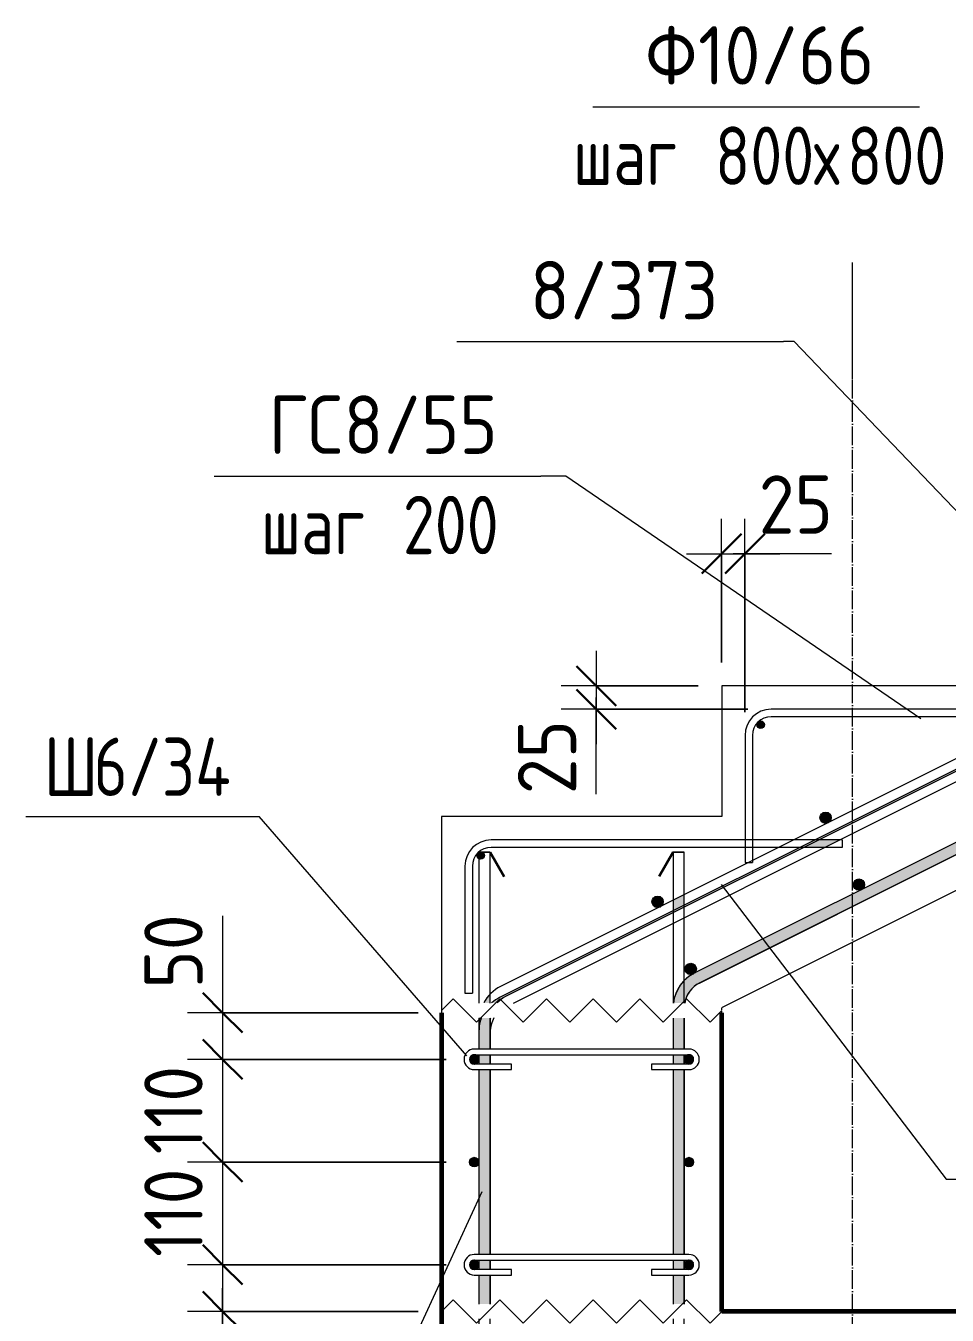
# Model space of a CAD drawing. Header units: millimetres. Extents: x 56549 to 83419, y -3049 to 32998.
# Drawn here: x 70213 to 71200, y -1704 to -323 of the extents above; entities that cross this region are included whole.
import ezdxf

# ---------------------------------------------------------------- set-up
doc = ezdxf.new("R2010")
doc.units = ezdxf.units.MM
doc.linetypes.add('01 Штриховая _2 мм_', pattern=[3, 2, -1])
doc.linetypes.add('02 Штрихпунктирная _20 мм_', pattern=[25, 20, -2.5, 0, -2.5])
for name, color, linetype, lineweight in [('AA_Dim', 7, 'Continuous', 9), ('AA_Dim-25', 7, 'Continuous', 9), ('AA_Linii', 7, 'Continuous', 9), ('AA_Oformlenie', 7, 'Continuous', 9), ('AA_Vinoska', 7, 'Continuous', 9), ('AF_Lestnica', 7, '01 Штриховая _2 мм_', 9), ('AF_Stena_Опалубка', 253, 'Continuous', 20), ('KR_Armatura', 7, 'Continuous', 20), ('KR_Armatura_Tonkie', 7, 'Continuous', 20), ('KR_Fundament', 7, 'Continuous', 20), ('Оси', 7, 'Continuous', 9)]:
    doc.layers.add(name, color=color, linetype=linetype, lineweight=lineweight)
doc.styles.add('GOST Common', font='GOST_Common.ttf', dxfattribs={"width": 0.85, "height": 62.5})
doc.styles.add('ISOCPEUR_5', font='isocpeur.TTF', dxfattribs={"width": 0.9, "height": 62.5})
doc.styles.add('ISOCPEUR_6', font='isocpeur.TTF', dxfattribs={"width": 0.8, "height": 62.5})
doc.dimstyles.new('00_Точн_3_знака__прозр__2', dxfattribs={"dimscale": 304.8, "dimtxt": 62.672186, "dimasz": 0.139436, "dimexe": 0.123031, "dimexo": 0.082021, "dimgap": 0.008202, "dimtad": 1, "dimdec": 3, "dimrnd": 0.001, "dimdsep": 46, "dimtxsty": 'ISOCPEUR_5', "dimblk1": 'OBLIQUE', "dimblk2": 'OBLIQUE', "dimsah": 1, "dimcen": 0.09, "dimdle": 0.123031, "dimazin": 0, "dimtfac": 1, "dimtdec": 4, "dimtix": 1, "dimtmove": 1, "dimatfit": 3, "dimfxl": 1, "dimtvp": 1, "dimtolj": 1, "dimtzin": 0, "dimlwd": 18, "dimlwe": 18, "dimarcsym": 2})
doc.dimstyles.new('05_Округл_5мм__прозр_', dxfattribs={"dimscale": 304.8, "dimtxt": 62.672186, "dimasz": 0.139436, "dimexe": 0.123031, "dimexo": 0.082021, "dimgap": 0.008202, "dimtad": 1, "dimdec": 0, "dimrnd": 5, "dimdsep": 46, "dimtxsty": 'ISOCPEUR_5', "dimblk1": 'OBLIQUE', "dimblk2": 'OBLIQUE', "dimsah": 1, "dimcen": 0.09, "dimdle": 0.123031, "dimazin": 0, "dimtfac": 1, "dimtdec": 4, "dimtix": 1, "dimtmove": 1, "dimatfit": 3, "dimfxl": 1, "dimtvp": 1, "dimtolj": 1, "dimtzin": 0, "dimlwd": 18, "dimlwe": 18, "dimarcsym": 2})
doc.dimstyles.new('05_Округл_5мм__прозр__1', dxfattribs={"dimscale": 304.8, "dimtxt": 62.672186, "dimasz": 0.139436, "dimexe": 0.123031, "dimexo": 0.082021, "dimgap": 0.008202, "dimtad": 1, "dimdec": 0, "dimrnd": 5, "dimdsep": 46, "dimtxsty": 'ISOCPEUR_5', "dimblk1": 'OBLIQUE', "dimblk2": 'OBLIQUE', "dimsah": 1, "dimcen": 0.09, "dimdle": 0.123031, "dimazin": 0, "dimtfac": 1, "dimtdec": 4, "dimtix": 1, "dimtmove": 0, "dimatfit": 3, "dimfxl": 1, "dimtvp": 1, "dimtolj": 1, "dimtzin": 0, "dimlwd": 18, "dimlwe": 18, "dimarcsym": 2})

# ---------------------------------------------------------------- blocks, each defined once
blk = doc.blocks.new('351_Ряд стержней П переменный шаг _НесАрм_РабПлоск_ - Тип 1-3764197-Сечение 4')
at = {"layer": 'KR_Armatura_Tonkie'}
for p, q in [((-31545, -1208), (-31545, -1369.7)), ((-31545, -1208), (-31545, -1369.7)), ((-31545, -1208), (-31533, -1208)), ((-31534, -1208), (-31544.8, -1208)), ((-31544.8, -1208), (-31534, -1208)), ((-31534, -1208), (-31544.8, -1208)), ((-31533.2, -1208), (-31533.8, -1208)), ((-31533.8, -1208), (-31533.2, -1208)), ((-31533.2, -1208), (-31533.8, -1208)), ((-31533, -1360.5), (-31533, -1208)), ((-31533, -1360.5), (-31533, -1208)), ((-31337, -1208), (-31337, -1259.6)), ((-31337, -1208), (-31337, -1259.6)), ((-31337, -1208), (-31325, -1208)), ((-31336.8, -1208), (-31325.2, -1208)), ((-31325.2, -1208), (-31336.8, -1208)), ((-31325.2, -1208), (-31336.8, -1208)), ((-31325, -1253.4), (-31325, -1208)), ((-31325, -1253.4), (-31325, -1208)), ((-31325, -1345.8), (-31325, -1267)), ((-31325, -1345.8), (-31325, -1267)), ((-31337, -1273), (-31337, -1369.7)), ((-31337, -1273), (-31337, -1369.7)), ((-31545, -1385.7), (-31545, -1419)), ((-31545, -1385.7), (-31545, -1419)), ((-31533, -1419), (-31533, -1389.6)), ((-31533, -1419), (-31533, -1389.6)), ((-31337, -1385.7), (-31337, -1419)), ((-31337, -1385.7), (-31337, -1419)), ((-31325, -1419), (-31325, -1385.7)), ((-31325, -1419), (-31325, -1385.7)), ((-31545, -1425), (-31545, -1435)), ((-31545, -1425), (-31545, -1435)), ((-31533, -1435), (-31533, -1425)), ((-31533, -1435), (-31533, -1425)), ((-31337, -1425), (-31337, -1435)), ((-31337, -1425), (-31337, -1435)), ((-31325, -1435), (-31325, -1425)), ((-31325, -1435), (-31325, -1425)), ((-31545, -1441), (-31545, -1639)), ((-31545, -1441), (-31545, -1639)), ((-31533, -1639), (-31533, -1441)), ((-31533, -1639), (-31533, -1441)), ((-31337, -1441), (-31337, -1639)), ((-31337, -1441), (-31337, -1639)), ((-31325, -1639), (-31325, -1441)), ((-31325, -1639), (-31325, -1441)), ((-31545, -1645), (-31545, -1655)), ((-31545, -1645), (-31545, -1655)), ((-31533, -1655), (-31533, -1645)), ((-31533, -1655), (-31533, -1645)), ((-31337, -1645), (-31337, -1655)), ((-31337, -1645), (-31337, -1655)), ((-31325, -1655), (-31325, -1645)), ((-31325, -1655), (-31325, -1645)), ((-31545, -1661), (-31545, -1692)), ((-31545, -1661), (-31545, -1692)), ((-31533, -1692), (-31533, -1661)), ((-31533, -1692), (-31533, -1661)), ((-31337, -1661), (-31337, -1692)), ((-31337, -1661), (-31337, -1692)), ((-31325, -1692), (-31325, -1661)), ((-31325, -1692), (-31325, -1661)), ((-31545, -1708), (-31545, -1906)), ((-31545, -1708), (-31545, -1906)), ((-31533, -1740), (-31533, -1708)), ((-31533, -1740), (-31533, -1708)), ((-31337, -1708), (-31337, -1740)), ((-31337, -1708), (-31337, -1740)), ((-31325, -1740), (-31325, -1708)), ((-31325, -1740), (-31325, -1708)), ((-31533, -1752.7), (-31533, -1752)), ((-31533, -1752.7), (-31533, -1752)), ((-31337, -1752), (-31337, -1906)), ((-31337, -1752), (-31337, -1906)), ((-31325, -1906), (-31325, -1752)), ((-31325, -1906), (-31325, -1752)), ((-31533, -1906), (-31533, -1782)), ((-31533, -1906), (-31533, -1782)), ((-31530, -1918.5), (-31532.3, -1911)), ((-31530, -1918.5), (-31532.3, -1911)), ((-31339.8, -1918), (-31343.7, -1924.5)), ((-31337, -1906), (-31338.7, -1915.5)), ((-31523.4, -1927.9), (-31529.3, -1920.3)), ((-31523.4, -1927.9), (-31529.3, -1920.3)), ((-31515, -1933.2), (-31521.5, -1929.3)), ((-31515, -1933.2), (-31521.5, -1929.3)), ((-31354.5, -1933), (-31362, -1935.3)), ((-31345.1, -1926.4), (-31352.7, -1932.3)), ((-31503, -1936), (-31512.5, -1934.3)), ((-31503, -1936), (-31512.5, -1934.3)), ((-31367, -1936), (-31503, -1936)), ((-31367, -1936), (-31503, -1936)), ((-31503, -1948), (-31367, -1948)), ((-31503, -1948), (-31367, -1948))]:
    blk.add_line(p, q, dxfattribs=at)
at = {"layer": 'KR_Armatura_Tonkie', "lineweight": 35}
for p, q in [((-31533, -1208), (-31518, -1234)), ((-31533, -1208), (-31518, -1234)), ((-31337, -1208), (-31352, -1234)), ((-31337, -1208), (-31352, -1234))]:
    blk.add_line(p, q, dxfattribs=at)
at = {"layer": 'KR_Armatura_Tonkie', "flags": 128}
for points in [[(-31543.2, -1917.8), (-31543, -1918.7), (-31541.7, -1921.4)], [(-31543.2, -1917.8), (-31543, -1918.7), (-31541.7, -1921.4)], [(-31337, -1906), (-31339, -1916.7), (-31344.6, -1925.9), (-31353.1, -1932.6), (-31363.5, -1935.8), (-31367, -1936)], [(-31338.3, -1936), (-31333.6, -1931.4), (-31327.5, -1920.1), (-31325, -1907.5), (-31325, -1906)], [(-31328.9, -1922.7), (-31327.5, -1920.1), (-31327.2, -1918.6)], [(-31325.6, -1910.4), (-31325, -1907.5), (-31325, -1906)], [(-31538.1, -1928.7), (-31537.3, -1930.2), (-31535.3, -1932.3)], [(-31538.1, -1928.7), (-31537.3, -1930.2), (-31535.3, -1932.3)], [(-31335.3, -1933.1), (-31333.6, -1931.4), (-31332.5, -1929.4)]]:
    blk.add_lwpolyline(points, dxfattribs=at)
blk = doc.blocks.new('Лестницы 1 - Лестницы 1-3673206-Сечение 4')
at = {"layer": 'AA_Linii', "lineweight": 20}
for p, q in [((-30385, -610), (-30385, -750)), ((-30085, -610), (-30385, -610)), ((-30319.2, -891.6), (-29992, -728)), ((-30385, -750), (-30685, -750)), ((-30685, -750), (-30685, -890)), ((-31219.2, -1341.6), (-30319.2, -891.6)), ((-30685, -890), (-30985, -890)), ((-30985, -890), (-30985, -1030)), ((-30985, -1030), (-31285, -1030)), ((-31285, -1030), (-31285, -1170)), ((-31285, -1170), (-31585, -1170)), ((-31585, -1170), (-31585, -1380)), ((-31285, -1374.5), (-31219.2, -1341.6))]:
    blk.add_line(p, q, dxfattribs=at)
at = {"layer": 'AF_Lestnica'}
for p, q in [((-30085, -633.6), (-30085, -610)), ((-30085, -720), (-30085, -647)), ((-30080, -720), (-30085, -720)), ((-31285, -1380), (-31285, -1374.5))]:
    blk.add_line(p, q, dxfattribs=at)
blk = doc.blocks.new('079_Шпилька _ЭлУзла_ - d6 А240-3740291-Сечение 4')
at = {"layer": 'AA_Oformlenie'}
for p, q in [((-31320, -1639), (-31550, -1639)), ((-31550, -1645), (-31320, -1645)), ((-31510, -1655), (-31550, -1655)), ((-31510, -1661), (-31510, -1655)), ((-31320, -1655), (-31360, -1655)), ((-31360, -1655), (-31360, -1661)), ((-31550, -1661), (-31510, -1661)), ((-31360, -1661), (-31320, -1661))]:
    blk.add_line(p, q, dxfattribs=at)
for centre, radius, start, end in [((-31550, -1650), 11, 90, 270), ((-31320, -1650), 11, 270, 90), ((-31550, -1650), 5, 90, 270), ((-31320, -1650), 5, 270, 90)]:
    blk.add_arc(centre, radius, start, end, dxfattribs=at)
blk = doc.blocks.new('Последовательность узлов - 3мм масшт20 маскировка-V12-Сечение 4')
at = {"layer": 'AA_Oformlenie'}
for p, q in [((-31585, -1700), (-31572.5, -1687.5)), ((-31547.5, -1712.5), (-31572.5, -1687.5)), ((-31535, -1700), (-31522.5, -1687.5)), ((-31497.5, -1712.5), (-31522.5, -1687.5)), ((-31485, -1700), (-31472.5, -1687.5)), ((-31447.5, -1712.5), (-31472.5, -1687.5)), ((-31435, -1700), (-31422.5, -1687.5)), ((-31397.5, -1712.5), (-31422.5, -1687.5)), ((-31385, -1700), (-31372.5, -1687.5)), ((-31347.5, -1712.5), (-31372.5, -1687.5)), ((-31335, -1700), (-31322.5, -1687.5)), ((-31297.5, -1712.5), (-31322.5, -1687.5)), ((-31535, -1700), (-31547.5, -1712.5)), ((-31485, -1700), (-31497.5, -1712.5)), ((-31435, -1700), (-31447.5, -1712.5)), ((-31385, -1700), (-31397.5, -1712.5)), ((-31335, -1700), (-31347.5, -1712.5)), ((-31285, -1700), (-31297.5, -1712.5))]:
    blk.add_line(p, q, dxfattribs=at)
blk = doc.blocks.new('079_Шпилька _ЭлУзла_ - d6 А240-V13-Сечение 4')
at = {"layer": 'AA_Oformlenie'}
for p, q in [((-31320, -1419), (-31550, -1419)), ((-31550, -1425), (-31320, -1425)), ((-31510, -1435), (-31550, -1435)), ((-31510, -1441), (-31510, -1435)), ((-31320, -1435), (-31360, -1435)), ((-31360, -1435), (-31360, -1441)), ((-31550, -1441), (-31510, -1441)), ((-31360, -1441), (-31320, -1441))]:
    blk.add_line(p, q, dxfattribs=at)
for centre, radius, start, end in [((-31550, -1430), 11, 90, 270), ((-31320, -1430), 11, 270, 90), ((-31550, -1430), 5, 90, 270), ((-31320, -1430), 5, 270, 90)]:
    blk.add_arc(centre, radius, start, end, dxfattribs=at)
blk = doc.blocks.new('010_Текст с выноской - Текст 2 строки-3745985-Сечение 4')
at = {"layer": 'AA_Vinoska'}
blk.add_line((-30294.2, -1112.1), (-30044.2, -1112.1), dxfattribs=at)
blk = doc.blocks.new('DIMBLOCK50-Сечение 4')
at = {"layer": 'AA_Dim-25', "lineweight": 18}
for p, q in [((70423.4, -1276.1), (70423.4, -1379.1)), ((70423.4, -1342.5), (70423.4, -1430)), ((70633, -1380), (70385.9, -1380)), ((70423.4, -1379.1), (70423.4, -1405)), ((70423.4, -1380), (70633, -1380)), ((70663, -1430), (70385.9, -1430)), ((70423.4, -1430), (70663, -1430))]:
    blk.add_line(p, q, dxfattribs=at)
at = {"layer": 'AA_Dim-25', "lineweight": 30}
for p, q in [((70423.4, -1380), (70402.2, -1358.8)), ((70423.4, -1380), (70444.7, -1401.2)), ((70423.4, -1430), (70402.2, -1408.8)), ((70423.4, -1430), (70444.7, -1451.2))]:
    blk.add_line(p, q, dxfattribs=at)
at = {"layer": 'AA_Dim-25', "color": 0, "lineweight": 18, "insert": (70339.5, -1354.1), "char_height": 62.5, "width": 93.654, "attachment_point": 1, "rotation": 90, "line_spacing_factor": 1.135194, "style": 'ISOCPEUR_5'}
blk.add_mtext('50', dxfattribs=at)
blk = doc.blocks.new('_Oblique')
at = {"color": 0, "linetype": 'ByBlock', "lineweight": -2}
blk.add_line((-0.5, -0.5), (0.5, 0.5), dxfattribs=at)
blk = doc.blocks.new('DIMBLOCK51-Сечение 4')
at = {"layer": 'AA_Dim-25', "lineweight": 30}
for p, q in [((70423.4, -1430), (70402.2, -1408.8)), ((70423.4, -1430), (70444.7, -1451.2)), ((70423.4, -1540), (70402.2, -1518.7)), ((70423.4, -1540), (70444.7, -1561.2))]:
    blk.add_line(p, q, dxfattribs=at)
at = {"layer": 'AA_Dim-25', "lineweight": 18}
for p, q in [((70663, -1430), (70385.9, -1430)), ((70423.4, -1430), (70423.4, -1540)), ((70423.4, -1430), (70663, -1430)), ((70663, -1540), (70385.9, -1540)), ((70423.4, -1540), (70663, -1540))]:
    blk.add_line(p, q, dxfattribs=at)
at = {"layer": 'AA_Dim-25', "color": 0, "lineweight": 18, "insert": (70339.5, -1531.7), "char_height": 62.5, "width": 112.1, "attachment_point": 1, "rotation": 90, "line_spacing_factor": 1.135194, "style": 'ISOCPEUR_5'}
blk.add_mtext('110', dxfattribs=at)
blk = doc.blocks.new('DIMBLOCK52-Сечение 4')
at = {"layer": 'AA_Dim-25', "lineweight": 30}
for p, q in [((70423.4, -1540), (70402.2, -1518.7)), ((70423.4, -1540), (70444.7, -1561.2)), ((70423.4, -1650), (70402.2, -1628.7)), ((70423.4, -1650), (70444.7, -1671.2))]:
    blk.add_line(p, q, dxfattribs=at)
at = {"layer": 'AA_Dim-25', "lineweight": 18}
for p, q in [((70663, -1540), (70385.9, -1540)), ((70423.4, -1540), (70423.4, -1650)), ((70423.4, -1540), (70663, -1540)), ((70663, -1650), (70385.9, -1650)), ((70423.4, -1650), (70663, -1650))]:
    blk.add_line(p, q, dxfattribs=at)
at = {"layer": 'AA_Dim-25', "color": 0, "lineweight": 18, "insert": (70339.5, -1641.7), "char_height": 62.5, "width": 112.1, "attachment_point": 1, "rotation": 90, "line_spacing_factor": 1.135194, "style": 'ISOCPEUR_5'}
blk.add_mtext('110', dxfattribs=at)
blk = doc.blocks.new('DIMBLOCK53-Сечение 4')
at = {"layer": 'AA_Dim-25', "lineweight": 30}
for p, q in [((70423.4, -1650), (70402.2, -1628.7)), ((70423.4, -1650), (70444.7, -1671.2)), ((70423.4, -1700), (70402.2, -1678.7)), ((70423.4, -1700), (70444.7, -1721.2))]:
    blk.add_line(p, q, dxfattribs=at)
at = {"layer": 'AA_Dim-25', "lineweight": 18}
for p, q in [((70663, -1650), (70385.9, -1650)), ((70423.4, -1650), (70423.4, -1737.5)), ((70423.4, -1650), (70663, -1650)), ((70423.4, -1701.7), (70423.4, -1675)), ((70633, -1700), (70385.9, -1700)), ((70423.4, -1700), (70633, -1700)), ((70423.4, -1804.8), (70423.4, -1701.7))]:
    blk.add_line(p, q, dxfattribs=at)
at = {"layer": 'AA_Dim-25', "color": 0, "lineweight": 18, "insert": (70339.5, -1804.8), "char_height": 62.5, "width": 93.654, "attachment_point": 1, "rotation": 90, "line_spacing_factor": 1.135194, "style": 'ISOCPEUR_5'}
blk.add_mtext('50', dxfattribs=at)
blk = doc.blocks.new('042_М_Арматуры - Диам длина поз _ Шаг-2260295-Сечение 4')
at = {"layer": 'AA_Vinoska'}
blk.add_line((-31828.8, -805.2), (-31478.8, -805.2), dxfattribs=at)
blk = doc.blocks.new('042_М_Арматуры - Диам длина поз _ Комментарий-2260297-Сечение 4')
at = {"layer": 'AA_Vinoska'}
blk.add_line((-31423, -409.7), (-31073, -409.7), dxfattribs=at)
blk = doc.blocks.new('DIMBLOCK67-Сечение 4')
at = {"layer": 'AA_Dim-25', "lineweight": 18}
for p, q in [((70958, -1005), (70958, -850.9)), ((70983, -1058), (70983, -850.9)), ((70920.5, -888.4), (71020.5, -888.4)), ((70958, -888.4), (70958, -1005)), ((70972.7, -888.4), (70970.5, -888.4)), ((71075.8, -888.4), (70972.7, -888.4)), ((70983, -888.4), (70983, -1058))]:
    blk.add_line(p, q, dxfattribs=at)
at = {"layer": 'AA_Dim-25', "lineweight": 30}
for p, q in [((70958, -888.4), (70979.3, -867.1)), ((70983, -888.4), (71004.3, -867.1)), ((70958, -888.4), (70936.8, -909.6)), ((70983, -888.4), (70961.8, -909.6))]:
    blk.add_line(p, q, dxfattribs=at)
at = {"layer": 'AA_Dim-25', "color": 0, "lineweight": 18, "insert": (70997.7, -804.5), "char_height": 62.5, "width": 93.654, "attachment_point": 1, "line_spacing_factor": 1.135194, "style": 'ISOCPEUR_5'}
blk.add_mtext('25', dxfattribs=at)
blk = doc.blocks.new('DIMBLOCK68-Сечение 4')
at = {"layer": 'AA_Dim-25', "lineweight": 18}
for p, q in [((70823.6, -992.5), (70823.6, -1092.5)), ((70933, -1030), (70786.1, -1030)), ((70823.6, -1030), (70933, -1030)), ((70823.6, -1043), (70823.6, -1042.5)), ((70823.6, -1146), (70823.6, -1043)), ((70986, -1055), (70786.1, -1055)), ((70823.6, -1055), (70986, -1055))]:
    blk.add_line(p, q, dxfattribs=at)
at = {"layer": 'AA_Dim-25', "lineweight": 30}
for p, q in [((70823.6, -1030), (70802.4, -1008.7)), ((70823.6, -1055), (70802.4, -1033.7)), ((70823.6, -1030), (70844.9, -1051.2)), ((70823.6, -1055), (70844.9, -1076.2))]:
    blk.add_line(p, q, dxfattribs=at)
at = {"layer": 'AA_Dim-25', "color": 0, "lineweight": 18, "insert": (70739.7, -1146), "char_height": 62.5, "width": 93.654, "attachment_point": 1, "rotation": 90, "line_spacing_factor": 1.135194, "style": 'ISOCPEUR_5'}
blk.add_mtext('25', dxfattribs=at)

msp = doc.modelspace()

# ---------------------------------------------------------------- hatches: boundary and pattern name
at = {"layer": 'AA_Oformlenie'}
h = msp.add_hatch(color=8, dxfattribs=at)
h.paths.add_polyline_path([(70710.0356, -1389.5608), (70710.4642, -1385.7051), (70710.0356, -1385.7051), (70710.0356, -1388.4748)])
h.paths.add_polyline_path([(70714.6772, -1369.7051), (70717.7476, -1369.7051), (70721.5832, -1365.9869), (70726.6192, -1362.7279), (70906.0356, -1273.0197), (70906.0356, -1270.7837), (70719.3495, -1364.2441), (70712.7263, -1368.5302), (70711.5755, -1369.7051), (70713.8158, -1369.7051)])
h.paths.add_polyline_path([(70918.5665, -1369.7051), (70918.768, -1367.9846), (70921.4608, -1360.9351), (70924.4149, -1356.2343), (70929.2526, -1351.4548), (70934.6192, -1348.0326), (72174.6843, -728), (72163.0356, -728), (72163.0356, -720.4079), (70929.1122, -1337.3903), (70920.8696, -1342.9454), (70918.0356, -1345.839), (70918.2887, -1369.7051)])
h.paths.add_polyline_path([(70918.0356, -1267.0197), (71046.075, -1203), (71068.4357, -1203), (71084.4357, -1195), (71062.075, -1195), (71326.075, -1063), (71348.4357, -1063), (71364.4357, -1055), (71342.075, -1055), (71583.0356, -934.5197), (71583.0356, -939), (71591.0356, -939), (71591.0356, -930.5197), (71606.075, -923), (71628.4357, -923), (71644.4357, -915), (71622.075, -915), (71883.0356, -784.5197), (71883.0356, -795.7001), (71891.0356, -791.7001), (71891.0356, -783), (71908.4357, -783), (71923.8258, -775), (71902.075, -775), (72166.075, -643), (72183.0356, -643), (72183.0356, -645.7001), (72204.4357, -635), (72191.0356, -635), (72191.0356, -630.5197), (72331.6292, -560.2229), (72334.0205, -559.3561), (72331.2149, -558.194), (70918.0356, -1264.7837), (70918.0356, -1266.4023)])
h.paths.add_polyline_path([(72179.8515, -712), (72206.6843, -712), (72353.0356, -638.8244), (72353.0356, -625.4079), (72209.171, -697.3402)])
h.paths.add_polyline_path([(72182.075, -635), (72183.0356, -634.5197), (72183.0356, -635)])
h.paths.add_polyline_path([(72365.0356, -632.8244), (72511.0356, -559.8244), (72511.0356, -545), (72365.0356, -545), (72365.0356, -557), (72489.8515, -557), (72365.0356, -619.4079), (72365.0356, -626.2967)])
h.paths.add_polyline_path([(72352.4137, -557.0557), (72353.0356, -557), (72353.0356, -547.2837), (72344.9483, -551.3273), (72352.3411, -557)])
h.paths.add_polyline_path([(73053.7269, -557), (73053.7269, -545), (73053.0356, -545.0154), (73053.0356, -557)])
h.paths.add_polyline_path([(72523.73, -557), (72532.0356, -550.6269), (72542.1652, -546.4311), (72553.0356, -545), (72522.93, -545), (72523.1695, -557), (72523.3371, -557)])
h = msp.add_hatch(color=250, dxfattribs=at)
h.paths.add_polyline_path([(70865.9557, -1948), (70877.7702, -1947.7956), (70887.8432, -1946.2426), (70897.6443, -1942), (70905.4637, -1936), (70710.638, -1936.0906), (70719.3365, -1942.604), (70729.3103, -1946.629), (70740.0356, -1948), (70848.5113, -1948)])
h.paths.add_polyline_path([(70709.2317, -1752), (70710.0356, -1752), (70709.8311, -1740), (70698.0356, -1740), (70698.24, -1752), (70708.9564, -1752)])
h.paths.add_polyline_path([(70910.4827, -1752), (70918.0356, -1751.7956), (70917.8311, -1740), (70906.0356, -1740.2044), (70906.24, -1752), (70909.3548, -1752)])
h.paths.add_polyline_path([(70702.9588, -1692), (70710.0356, -1692), (70709.8311, -1661), (70698.0356, -1661), (70698.24, -1692), (70702.4827, -1692)])
h.paths.add_polyline_path([(70906.0982, -1692), (70918.0356, -1692), (70917.8311, -1661), (70906.0356, -1661), (70906.0356, -1692)])
h.paths.add_polyline_path([(70906.0356, -1655), (70918.0356, -1655), (70917.8311, -1645), (70906.0356, -1645), (70906.0356, -1649.476)])
h.paths.add_polyline_path([(70708.9564, -1655), (70710.0356, -1655), (70709.8311, -1645), (70698.0356, -1645), (70698.24, -1655), (70708.6211, -1655)])
h.paths.add_polyline_path([(70704.0356, -1639), (70710.0356, -1639), (70709.8311, -1441), (70698.0356, -1441), (70698.24, -1639), (70703.0767, -1639)])
h.paths.add_polyline_path([(70910.6258, -1639), (70918.0356, -1639), (70917.8311, -1441), (70906.0356, -1441), (70906.24, -1639), (70910.4827, -1639)])
h.paths.add_polyline_path([(70909.0356, -1435), (70918.0356, -1435), (70917.8311, -1425), (70906.0356, -1425), (70906.24, -1435), (70908.6314, -1435)])
h.paths.add_polyline_path([(70707.8741, -1435), (70710.0356, -1435), (70709.8311, -1425), (70698.0356, -1425), (70698.24, -1435), (70707.0356, -1435)])
h.paths.add_polyline_path([(70698.0356, -1419), (70710.0356, -1419), (70709.8311, -1385.7051), (70698.4642, -1385.7051), (70698.0356, -1390.72), (70698.0356, -1418.4355)])
h.paths.add_polyline_path([(70906.0356, -1419), (70918.0356, -1419), (70917.8311, -1385.7051), (70906.0356, -1385.7051), (70906.0356, -1418.4355)])
h.paths.add_polyline_path([(70704.0356, -1369.7051), (70710.0356, -1369.7051), (70709.8311, -1360.7431), (70706.5414, -1364.3559), (70703.2354, -1369.7051), (70703.6758, -1369.7051)])
h.paths.add_polyline_path([(70906.6092, -1369.7051), (70918.0356, -1369.7051), (70917.8311, -1346.0477), (70914.7426, -1349.335), (70910.0628, -1356.9384), (70907.0548, -1365.6969), (70906.7013, -1368.8773)])
h.paths.add_polyline_path([(70906.0356, -1273.0197), (70918.0356, -1267.0197), (70917.7919, -1253.7252), (70906.0356, -1259.6033), (70906.0356, -1272.3041)])
at = {"layer": 'KR_Armatura'}
h = msp.add_hatch(color=256, dxfattribs=at)
edge = h.paths.add_edge_path()
edge.add_arc((70999.7898, -1071.6287), 4, 0, 360)
for points in [[(70998.5537, -1075.4329), (71003.0258, -1073.9799), (71003.0258, -1069.2776), (70998.5537, -1067.8245), (70995.7898, -1071.6287)], [(71072.3597, -1176.4307), (71075.3597, -1171.2346), (71072.3597, -1166.0384), (71066.3597, -1166.0384), (71063.3597, -1171.2346), (71066.3597, -1176.4307)], [(70698.5537, -1215.4329), (70703.0258, -1213.9799), (70703.0258, -1209.2776), (70698.5537, -1207.8245), (70695.7898, -1211.6287)], [(71102.1068, -1247.9248), (71108.1068, -1247.9248), (71111.1068, -1242.7287), (71108.1068, -1237.5325), (71102.1068, -1237.5325), (71099.1068, -1242.7287)], [(70892.3862, -1266.4415), (70895.3862, -1261.2454), (70892.3862, -1256.0492), (70886.3862, -1256.0492), (70883.4, -1261.2693), (70886.3862, -1266.4415)], [(70921.9215, -1338.2485), (70927.9215, -1338.2485), (70930.9215, -1333.0523), (70927.9215, -1327.8562), (70921.9215, -1327.8562), (70918.9215, -1333.0523)], [(70695.9745, -1434.0451), (70697.7909, -1428.4549), (70692.8011, -1425.1704), (70688.3618, -1428.7059), (70690.1641, -1434.0451), (70691.5121, -1434.0451)], [(70920.0966, -1434.0451), (70925.9969, -1433.9761), (70927.7485, -1428.4241), (70922.8011, -1425.1704), (70918.2887, -1428.4809), (70918.5995, -1429.4375)], [(70690.0966, -1544.0451), (70695.9745, -1544.0451), (70697.7909, -1538.4549), (70693.0356, -1535), (70688.2803, -1538.4549)], [(70920.0966, -1544.0451), (70925.9745, -1544.0451), (70927.7909, -1538.4549), (70923.0356, -1535), (70918.2887, -1538.4809)], [(70695.9745, -1654.0451), (70697.7909, -1648.4549), (70692.8011, -1645.1704), (70688.3618, -1648.7059), (70690.1641, -1654.0451), (70691.5121, -1654.0451)], [(70920.0966, -1654.0451), (70925.9969, -1653.9761), (70927.7485, -1648.4241), (70922.8011, -1645.1704), (70918.2887, -1648.4809), (70918.6121, -1649.476)]]:
    msp.add_hatch(color=256, dxfattribs=at).paths.add_polyline_path(points)
h = msp.add_hatch(color=256, dxfattribs=at)
edge = h.paths.add_edge_path()
edge.add_arc((71069.3597, -1171.2346), 6, 0, 360)
h = msp.add_hatch(color=256, dxfattribs=at)
edge = h.paths.add_edge_path()
edge.add_arc((70699.7898, -1211.6287), 4, 0, 360)
h = msp.add_hatch(color=256, dxfattribs=at)
edge = h.paths.add_edge_path()
edge.add_arc((71105.1068, -1242.7287), 6, 0, 360)
h = msp.add_hatch(color=256, dxfattribs=at)
edge = h.paths.add_edge_path()
edge.add_arc((70889.3862, -1261.2454), 6, 0, 360)
h = msp.add_hatch(color=256, dxfattribs=at)
edge = h.paths.add_edge_path()
edge.add_arc((70924.9215, -1333.0523), 6, 0, 360)
h = msp.add_hatch(color=256, dxfattribs=at)
edge = h.paths.add_edge_path()
edge.add_arc((70693.0356, -1430), 5, 162.5160871, 233.1119667)
edge.add_line((70690.0343, -1433.9991), (70693.0356, -1430))
edge.add_line((70693.0356, -1430), (70688.2666, -1428.4978))
h = msp.add_hatch(color=256, dxfattribs=at)
edge = h.paths.add_edge_path()
edge.add_arc((70693.0356, -1430), 5, 90, 161.3585212)
edge.add_line((70688.2979, -1428.4018), (70693.0356, -1430))
edge.add_line((70693.0356, -1430), (70693.0356, -1425))
h = msp.add_hatch(color=256, dxfattribs=at)
edge = h.paths.add_edge_path()
edge.add_arc((70693.0356, -1430), 5, 234.8262475, 450)
edge.add_line((70693.0356, -1425), (70693.0356, -1430))
edge.add_line((70693.0356, -1430), (70690.1553, -1434.087))
h = msp.add_hatch(color=256, dxfattribs=at)
edge = h.paths.add_edge_path()
edge.add_arc((70923.0356, -1430), 5, 90, 305.1737525)
edge.add_line((70925.9159, -1434.087), (70923.0356, -1430))
edge.add_line((70923.0356, -1430), (70923.0356, -1425))
h = msp.add_hatch(color=256, dxfattribs=at)
edge = h.paths.add_edge_path()
edge.add_arc((70923.0356, -1430), 5, 18.6414788, 90)
edge.add_line((70923.0356, -1425), (70923.0356, -1430))
edge.add_line((70923.0356, -1430), (70927.7733, -1428.4018))
h = msp.add_hatch(color=256, dxfattribs=at)
edge = h.paths.add_edge_path()
edge.add_arc((70923.0356, -1430), 5, 306.8880333, 377.4839129)
edge.add_line((70927.8046, -1428.4978), (70923.0356, -1430))
edge.add_line((70923.0356, -1430), (70926.0368, -1433.9991))
h = msp.add_hatch(color=256, dxfattribs=at)
edge = h.paths.add_edge_path()
edge.add_arc((70693.0356, -1540), 5, 0, 360)
h = msp.add_hatch(color=256, dxfattribs=at)
edge = h.paths.add_edge_path()
edge.add_arc((70923.0356, -1540), 5, 0, 360)
h = msp.add_hatch(color=256, dxfattribs=at)
edge = h.paths.add_edge_path()
edge.add_arc((70693.0356, -1650), 5, 162.5160871, 233.1119667)
edge.add_line((70690.0343, -1653.9991), (70693.0356, -1650))
edge.add_line((70693.0356, -1650), (70688.2666, -1648.4978))
h = msp.add_hatch(color=256, dxfattribs=at)
edge = h.paths.add_edge_path()
edge.add_arc((70693.0356, -1650), 5, 90, 161.3585212)
edge.add_line((70688.2979, -1648.4018), (70693.0356, -1650))
edge.add_line((70693.0356, -1650), (70693.0356, -1645))
h = msp.add_hatch(color=256, dxfattribs=at)
edge = h.paths.add_edge_path()
edge.add_arc((70693.0356, -1650), 5, 234.8262475, 450)
edge.add_line((70693.0356, -1645), (70693.0356, -1650))
edge.add_line((70693.0356, -1650), (70690.1553, -1654.087))
h = msp.add_hatch(color=256, dxfattribs=at)
edge = h.paths.add_edge_path()
edge.add_arc((70923.0356, -1650), 5, 90, 305.1737525)
edge.add_line((70925.9159, -1654.087), (70923.0356, -1650))
edge.add_line((70923.0356, -1650), (70923.0356, -1645))
h = msp.add_hatch(color=256, dxfattribs=at)
edge = h.paths.add_edge_path()
edge.add_arc((70923.0356, -1650), 5, 18.6414788, 90)
edge.add_line((70923.0356, -1645), (70923.0356, -1650))
edge.add_line((70923.0356, -1650), (70927.7733, -1648.4018))
h = msp.add_hatch(color=256, dxfattribs=at)
edge = h.paths.add_edge_path()
edge.add_arc((70923.0356, -1650), 5, 306.8880333, 377.4839129)
edge.add_line((70927.8046, -1648.4978), (70923.0356, -1650))
edge.add_line((70923.0356, -1650), (70926.0368, -1653.9991))

# ---------------------------------------------------------------- linework, layer by layer
at = {"layer": 'AA_Linii'}
for p, q in [((72357.6029, -545), (70720.147, -1363.7279)), ((70735.0255, -1369.7051), (72360.4357, -557)), ((72163.0356, -720.4079), (70929.1122, -1337.3696)), ((70934.275, -1348.2046), (72174.6843, -728)), ((70710.0356, -1208), (70698.0356, -1208)), ((70698.0356, -1208), (70698.0356, -1369.7051)), ((70710.0356, -1369.7051), (70710.0356, -1208)), ((70918.0356, -1208), (70906.0356, -1208)), ((70906.0356, -1208), (70906.0356, -1369.7051)), ((70918.0356, -1369.7051), (70918.0356, -1208)), ((70698.0356, -1385.7051), (70698.0356, -1419)), ((70710.0356, -1419), (70710.0356, -1385.7051)), ((70906.0356, -1385.7051), (70906.0356, -1419)), ((70906.0356, -1385.7051), (70906.0356, -1419)), ((70918.0356, -1419), (70918.0356, -1385.7051)), ((70918.0356, -1419), (70918.0356, -1385.7051)), ((70698.0356, -1399.505), (70698.0356, -1419)), ((70710.0356, -1419), (70710.0356, -1400.7411)), ((70698.0356, -1425), (70698.0356, -1435)), ((70698.0356, -1425), (70698.0356, -1435)), ((70710.0356, -1435), (70710.0356, -1425)), ((70710.0356, -1435), (70710.0356, -1425)), ((70906.0356, -1425), (70906.0356, -1435)), ((70906.0356, -1425), (70906.0356, -1435)), ((70918.0356, -1435), (70918.0356, -1425)), ((70918.0356, -1435), (70918.0356, -1425)), ((70698.0356, -1441), (70698.0356, -1639)), ((70698.0356, -1441), (70698.0356, -1639)), ((70710.0356, -1639), (70710.0356, -1441)), ((70710.0356, -1639), (70710.0356, -1441)), ((70906.0356, -1441), (70906.0356, -1639)), ((70906.0356, -1441), (70906.0356, -1639)), ((70918.0356, -1639), (70918.0356, -1441)), ((70918.0356, -1639), (70918.0356, -1441)), ((70698.0356, -1645), (70698.0356, -1655)), ((70698.0356, -1645), (70698.0356, -1655)), ((70710.0356, -1655), (70710.0356, -1645)), ((70710.0356, -1655), (70710.0356, -1645)), ((70906.0356, -1645), (70906.0356, -1655)), ((70906.0356, -1645), (70906.0356, -1655)), ((70918.0356, -1655), (70918.0356, -1645)), ((70918.0356, -1655), (70918.0356, -1645)), ((70698.0356, -1661), (70698.0356, -1692)), ((70698.0356, -1661), (70698.0356, -1692)), ((70710.0356, -1692), (70710.0356, -1661)), ((70710.0356, -1692), (70710.0356, -1661)), ((70906.0356, -1661), (70906.0356, -1692)), ((70906.0356, -1661), (70906.0356, -1692)), ((70918.0356, -1692), (70918.0356, -1661)), ((70918.0356, -1692), (70918.0356, -1661))]:
    msp.add_line(p, q, dxfattribs=at)
for centre, radius, start, end in [((70947.7816, -1374.7084), 41.746, 116.5650512, 173.0765968), ((70947.413, -1374.4806), 29.3775, 116.5650512, 170.6095757), ((70738.0356, -1399.505), 40, 116.5650512, 131.6124668), ((70738.0356, -1399.505), 40, 159.6987887, 180), ((70740.0356, -1400.7411), 30, 149.7209661, 180)]:
    msp.add_arc(centre, radius, start, end, dxfattribs=at)
at = {"layer": 'AA_Vinoska'}
for p, q in [((71035.7647, -661.2363), (71024.3582, -661.2363)), ((71297.3769, -934.7246), (71035.7647, -661.2363)), ((70791.0466, -805.2134), (70764.2802, -805.2134)), ((71171.3344, -1065.1825), (70791.0466, -805.2134)), ((70684.8802, -1426.2295), (70462.5563, -1169.943)), ((70957.4034, -1242.865), (71198.4184, -1558.3777)), ((71198.4184, -1558.3777), (71233.817, -1558.3777)), ((70701.1866, -1571.8553), (70516.1805, -1972.9894))]:
    msp.add_line(p, q, dxfattribs=at)
at = {"layer": 'AF_Stena_Опалубка', "lineweight": 60}
for p, q in [((70658.0356, -1380), (70658.0356, -1700)), ((70958.0356, -1700), (70958.0356, -1380))]:
    msp.add_line(p, q, dxfattribs=at)
at = {"layer": 'KR_Armatura'}
for p, q in [((70998.5537, -1067.8245), (70995.7898, -1071.6287)), ((70995.7898, -1071.6287), (70998.5537, -1075.4329)), ((71003.0258, -1069.2776), (70998.5537, -1067.8245)), ((70998.5537, -1075.4329), (71003.0258, -1073.9799)), ((71003.0258, -1073.9799), (71003.0258, -1069.2776)), ((71066.3597, -1166.0384), (71063.3597, -1171.2346)), ((71063.3597, -1171.2346), (71066.3597, -1176.4307)), ((71072.3597, -1166.0384), (71066.3597, -1166.0384)), ((71075.3597, -1171.2346), (71072.3597, -1166.0384)), ((71072.3597, -1176.4307), (71075.3597, -1171.2346)), ((71066.3597, -1176.4307), (71072.3597, -1176.4307)), ((70698.5537, -1207.8245), (70695.7898, -1211.6287)), ((70695.7898, -1211.6287), (70698.5537, -1215.4329)), ((70703.0258, -1209.2776), (70698.5537, -1207.8245)), ((70698.5537, -1215.4329), (70703.0258, -1213.9799)), ((70703.0258, -1213.9799), (70703.0258, -1209.2776)), ((71102.1068, -1237.5325), (71099.1068, -1242.7287)), ((71099.1068, -1242.7287), (71102.1068, -1247.9248)), ((71108.1068, -1237.5325), (71102.1068, -1237.5325)), ((71111.1068, -1242.7287), (71108.1068, -1237.5325)), ((71108.1068, -1247.9248), (71111.1068, -1242.7287)), ((70886.3862, -1256.0492), (70883.4, -1261.2693)), ((70892.3862, -1256.0492), (70886.3862, -1256.0492)), ((70895.3862, -1261.2454), (70892.3862, -1256.0492)), ((71102.1068, -1247.9248), (71108.1068, -1247.9248)), ((70883.4, -1261.2693), (70886.3862, -1266.4415)), ((70886.3862, -1266.4415), (70892.3862, -1266.4415)), ((70892.3862, -1266.4415), (70895.3862, -1261.2454)), ((70921.9215, -1327.8562), (70918.9215, -1333.0523)), ((70918.9215, -1333.0523), (70921.9215, -1338.2485)), ((70927.9215, -1327.8562), (70921.9215, -1327.8562)), ((70921.9215, -1338.2485), (70927.9215, -1338.2485)), ((70930.9215, -1333.0523), (70927.9215, -1327.8562)), ((70927.9215, -1338.2485), (70930.9215, -1333.0523)), ((70693.0356, -1430), (70688.2666, -1428.4978)), ((70688.2979, -1428.4018), (70693.0356, -1430)), ((70692.8011, -1425.1704), (70688.3618, -1428.7059)), ((70688.3618, -1428.7059), (70690.1641, -1434.0451)), ((70690.0343, -1433.9991), (70693.0356, -1430)), ((70693.0356, -1430), (70690.1553, -1434.087)), ((70690.1641, -1434.0451), (70691.5121, -1434.0451)), ((70691.5121, -1434.0451), (70695.9745, -1434.0451)), ((70697.7909, -1428.4549), (70692.8011, -1425.1704)), ((70693.0356, -1430), (70693.0356, -1425)), ((70693.0356, -1425), (70693.0356, -1430)), ((70695.9745, -1434.0451), (70697.7909, -1428.4549)), ((70922.8011, -1425.1704), (70918.2887, -1428.4809)), ((70918.2887, -1428.4809), (70918.5995, -1429.4375)), ((70918.5995, -1429.4375), (70920.0966, -1434.0451)), ((70920.0966, -1434.0451), (70925.9969, -1433.9761)), ((70927.7485, -1428.4241), (70922.8011, -1425.1704)), ((70923.0356, -1430), (70923.0356, -1425)), ((70923.0356, -1425), (70923.0356, -1430)), ((70923.0356, -1430), (70927.7733, -1428.4018)), ((70927.8046, -1428.4978), (70923.0356, -1430)), ((70925.9159, -1434.087), (70923.0356, -1430)), ((70923.0356, -1430), (70926.0368, -1433.9991)), ((70925.9969, -1433.9761), (70927.7485, -1428.4241)), ((70693.0356, -1535), (70688.2803, -1538.4549)), ((70688.2803, -1538.4549), (70690.0966, -1544.0451)), ((70690.0966, -1544.0451), (70695.9745, -1544.0451)), ((70697.7909, -1538.4549), (70693.0356, -1535)), ((70695.9745, -1544.0451), (70697.7909, -1538.4549)), ((70923.0356, -1535), (70918.2887, -1538.4809)), ((70918.2887, -1538.4809), (70920.0966, -1544.0451)), ((70920.0966, -1544.0451), (70925.9745, -1544.0451)), ((70927.7909, -1538.4549), (70923.0356, -1535)), ((70925.9745, -1544.0451), (70927.7909, -1538.4549)), ((70693.0356, -1650), (70688.2666, -1648.4978)), ((70688.2979, -1648.4018), (70693.0356, -1650)), ((70692.8011, -1645.1704), (70688.3618, -1648.7059)), ((70688.3618, -1648.7059), (70690.1641, -1654.0451)), ((70690.0343, -1653.9991), (70693.0356, -1650)), ((70693.0356, -1650), (70690.1553, -1654.087)), ((70690.1641, -1654.0451), (70691.5121, -1654.0451)), ((70691.5121, -1654.0451), (70695.9745, -1654.0451)), ((70697.7909, -1648.4549), (70692.8011, -1645.1704)), ((70693.0356, -1650), (70693.0356, -1645)), ((70693.0356, -1645), (70693.0356, -1650)), ((70695.9745, -1654.0451), (70697.7909, -1648.4549)), ((70922.8011, -1645.1704), (70918.2887, -1648.4809)), ((70918.2887, -1648.4809), (70918.6121, -1649.476)), ((70918.6121, -1649.476), (70920.0966, -1654.0451)), ((70920.0966, -1654.0451), (70925.9969, -1653.9761)), ((70927.7485, -1648.4241), (70922.8011, -1645.1704)), ((70923.0356, -1650), (70923.0356, -1645)), ((70923.0356, -1645), (70923.0356, -1650)), ((70923.0356, -1650), (70927.7733, -1648.4018)), ((70927.8046, -1648.4978), (70923.0356, -1650)), ((70925.9159, -1654.087), (70923.0356, -1650)), ((70923.0356, -1650), (70926.0368, -1653.9991)), ((70925.9969, -1653.9761), (70927.7485, -1648.4241))]:
    msp.add_line(p, q, dxfattribs=at)
for centre, radius in [((70999.7898, -1071.6287), 4), ((71069.3597, -1171.2346), 6), ((70699.7898, -1211.6287), 4), ((71105.1068, -1242.7287), 6), ((70889.3862, -1261.2454), 6), ((70924.9215, -1333.0523), 6), ((70693.0356, -1540), 5), ((70923.0356, -1540), 5)]:
    msp.add_circle(centre, radius, dxfattribs=at)
for centre, start, end in [((70693.0356, -1430), 162.5160871, 233.1119667), ((70693.0356, -1430), 90, 161.3585212), ((70693.0356, -1430), 234.8262475, 90), ((70923.0356, -1430), 90, 305.1737525), ((70923.0356, -1430), 18.6414788, 90), ((70923.0356, -1430), 306.8880333, 17.4839129), ((70693.0356, -1650), 162.5160871, 233.1119667), ((70693.0356, -1650), 90, 161.3585212), ((70693.0356, -1650), 234.8262475, 90), ((70923.0356, -1650), 90, 305.1737525), ((70923.0356, -1650), 18.6414788, 90), ((70923.0356, -1650), 306.8880333, 17.4839129)]:
    msp.add_arc(centre, 5, start, end, dxfattribs=at)
at = {"layer": 'KR_Armatura_Tonkie'}
for p, q in [((72311.2422, -557), (70721.2526, -1351.9948)), ((72331.6292, -560.2229), (70726.6192, -1362.7279)), ((72163.0356, -720.4079), (70929.2526, -1337.2994)), ((72174.6843, -728), (70934.6192, -1348.0326)), ((71387.0356, -1055), (71011.0356, -1055)), ((71387.0356, -1063), (71011.0356, -1063)), ((70983.0356, -1083), (70983.0356, -1219)), ((70991.0356, -1083), (70991.0356, -1219)), ((71087.0356, -1195), (70711.0356, -1195)), ((71087.0356, -1195), (71087.0356, -1203)), ((71087.0356, -1203), (70711.0356, -1203)), ((70683.0356, -1223), (70683.0356, -1359)), ((70691.0356, -1223), (70691.0356, -1359)), ((70983.0356, -1219), (70991.0356, -1219)), ((70683.0356, -1359), (70691.0356, -1359)), ((70698.0356, -1389.5608), (70698.0356, -1419)), ((70710.0356, -1389.5608), (70710.0356, -1419)), ((70906.0356, -1385.7051), (70906.0356, -1419)), ((70918.0356, -1385.7051), (70918.0356, -1419)), ((70698.0356, -1425), (70698.0356, -1435)), ((70710.0356, -1425), (70710.0356, -1435)), ((70906.0356, -1425), (70906.0356, -1435)), ((70918.0356, -1425), (70918.0356, -1435)), ((70698.0356, -1441), (70698.0356, -1639)), ((70710.0356, -1441), (70710.0356, -1639)), ((70906.0356, -1441), (70906.0356, -1639)), ((70918.0356, -1441), (70918.0356, -1639)), ((70698.0356, -1645), (70698.0356, -1655)), ((70710.0356, -1645), (70710.0356, -1655)), ((70906.0356, -1645), (70906.0356, -1655)), ((70918.0356, -1645), (70918.0356, -1655)), ((70698.0356, -1661), (70698.0356, -1692)), ((70710.0356, -1661), (70710.0356, -1692)), ((70906.0356, -1661), (70906.0356, -1692)), ((70918.0356, -1661), (70918.0356, -1692))]:
    msp.add_line(p, q, dxfattribs=at)
for centre, radius, start, end in [((71011.0356, -1083), 28, 90, 180), ((71011.0356, -1083), 20, 90, 180), ((70711.0356, -1223), 28, 90, 180), ((70711.0356, -1223), 20, 90, 180), ((70948.0356, -1374.8654), 42, 116.5650512, 172.9025672), ((70740.0356, -1389.5608), 42, 116.5650512, 151.6408821), ((70948.0356, -1374.8654), 30, 116.5650512, 170.0635941), ((70740.0356, -1389.5608), 30, 116.5650512, 138.2941132), ((70740.0356, -1389.5608), 42, 174.696943, 180), ((70740.0356, -1389.5608), 30, 172.5757202, 180)]:
    msp.add_arc(centre, radius, start, end, dxfattribs=at)
at = {"layer": 'KR_Fundament', "lineweight": 60}
for p, q in [((70658.0356, -1700), (70658.0356, -2000)), ((72313.0356, -1700), (70958.0356, -1700))]:
    msp.add_line(p, q, dxfattribs=at)
at = {"layer": 'Оси'}
msp.add_line((71098.0356, -701.3985), (71098.0356, -576.3985), dxfattribs=at)
at = {"layer": 'Оси', "linetype": '02 Штрихпунктирная _20 мм_'}
msp.add_line((71098.0356, -2453.9405), (71098.0356, -701.3985), dxfattribs=at)

# ---------------------------------------------------------------- block references
at = {"layer": 'AA_Linii', "lineweight": 20}
msp.add_blockref('Лестницы 1 - Лестницы 1-3673206-Сечение 4', (102243.0356, 0), dxfattribs=at)
at = {"layer": 'AA_Oformlenie', "rotation": 180}
msp.add_blockref('Последовательность узлов - 3мм масшт20 маскировка-V12-Сечение 4', (39373.0356, -3077.7051), dxfattribs=at)
at = {"layer": 'AA_Oformlenie'}
for name in ['079_Шпилька _ЭлУзла_ - d6 А240-V13-Сечение 4', '079_Шпилька _ЭлУзла_ - d6 А240-3740291-Сечение 4', 'Последовательность узлов - 3мм масшт20 маскировка-V12-Сечение 4']:
    msp.add_blockref(name, (102243.0356, 0), dxfattribs=at)
at = {"layer": 'AA_Vinoska'}
for name, p in [('042_М_Арматуры - Диам длина поз _ Комментарий-2260297-Сечение 4', (102243.0356, 0)), ('042_М_Арматуры - Диам длина поз _ Шаг-2260295-Сечение 4', (102503.1135, 143.9771)), ('042_М_Арматуры - Диам длина поз _ Шаг-2260295-Сечение 4', (102243.0356, 0)), ('010_Текст с выноской - Текст 2 строки-3745985-Сечение 4', (100506.7988, -57.8122))]:
    msp.add_blockref(name, p, dxfattribs=at)
at = {"layer": 'KR_Armatura_Tonkie'}
msp.add_blockref('351_Ряд стержней П переменный шаг _НесАрм_РабПлоск_ - Тип 1-3764197-Сечение 4', (102243.0356, 0), dxfattribs=at)

# ---------------------------------------------------------------- texts
at = {"layer": 'AA_Vinoska', "char_height": 62.5, "attachment_point": 1}
for s, insert, width, style in [('\\fISOCPEUR|b0|i0|c204|p34|;\\W.9;Ф', (70876.2692, -323.4175), 68.544281, 'ISOCPEUR_5'), ('10/66', (70932.8238, -323.4175), 229.082203, 'ISOCPEUR_5'), (' 800', (70919.0796, -430.8939), 166.751, 'ISOCPEUR_6'), ('800', (71092.3817, -430.8939), 129.873375, 'ISOCPEUR_6'), ('шаг', (70798.6942, -430.8939), 145.907125, 'ISOCPEUR_6'), ('\\fISOCPEUR|b0|i0|c204|p34|;\\W.8;х', (71056.6629, -430.8939), 43.291125, 'ISOCPEUR_6'), ('8/373', (70752.8492, -574.98), 243.512578, 'ISOCPEUR_5'), ('ГС', (70472.7462, -718.9571), 97.405031, 'ISOCPEUR_5'), ('8/55', (70553.1134, -718.9571), 194.810062, 'ISOCPEUR_5'), (' 200', (70584.7066, -826.4334), 166.751, 'ISOCPEUR_6'), ('шаг', (70464.3212, -826.4334), 145.907125, 'ISOCPEUR_6'), ('\\fGOST Common|b0|i0|c204|p34|;\\W.85;Ш', (70231.7383, -1085.3854), 64.736266, 'GOST Common'), ('6/34', (70285.1511, -1085.3854), 189.098039, 'GOST Common')]:
    msp.add_mtext(s, dxfattribs=dict(at, insert=insert, width=width, style=style))

# ---------------------------------------------------------------- dimensions: what is measured, and where the dimension line sits
at = {"layer": 'AA_Dim', "lineweight": 18}
dim = msp.add_linear_dim(base=(70983.0356, -888.3866), p1=(70958.0356, -1030), p2=(70983.0356, -1083), dimstyle='00_Точн_3_знака__прозр__2', override={"dimpost": '<>', "dimfxl": 58.600341}, dxfattribs=at)
dim.commit()
dim.dimension.update_dxf_attribs({"geometry": 'DIMBLOCK67-Сечение 4', "text_midpoint": (71044.565, -846.1333), "dimtype": 160})
for base, p1, p2, dimstyle, override, picture, middle in [((70823.6006, -1055), (70958.0356, -1030), (71011.0356, -1055), '00_Точн_3_знака__прозр__2', {"dimpost": '<>', "dimfxl": 58.600341}, 'DIMBLOCK68-Сечение 4', (70781.3474, -1099.2076)), ((70423.4154, -1430), (70658.0356, -1380), (70688.0356, -1430), '05_Округл_5мм__прозр_', {"dimpost": '<>', "dimfxl": 58.309519}, 'DIMBLOCK50-Сечение 4', (70381.1622, -1307.2737)), ((70423.4154, -1700), (70688.0356, -1650), (70658.0356, -1700), '05_Округл_5мм__прозр_', {"dimpost": '<>', "dimfxl": 58.309519}, 'DIMBLOCK53-Сечение 4', (70381.1622, -1757.9411))]:
    dim = msp.add_linear_dim(base=base, p1=p1, p2=p2, angle=90, dimstyle=dimstyle, override=override, dxfattribs=at)
    dim.commit()
    dim.dimension.update_dxf_attribs({"geometry": picture, "text_midpoint": middle, "dimtype": 160, "text_rotation": 90})
for base, p1, p2, picture, middle in [((70423.4154, -1540), (70688.0356, -1430), (70688.0356, -1540), 'DIMBLOCK51-Сечение 4', (70389.6654, -1485)), ((70423.4154, -1650), (70688.0356, -1540), (70688.0356, -1650), 'DIMBLOCK52-Сечение 4', (70389.6654, -1595))]:
    dim = msp.add_linear_dim(base=base, p1=p1, p2=p2, angle=90, dimstyle='05_Округл_5мм__прозр__1', override={"dimpost": '<>', "dimfxl": 110}, dxfattribs=at)
    dim.commit()
    dim.dimension.update_dxf_attribs({"geometry": picture, "text_midpoint": middle})

doc.saveas('drawing.dxf')
